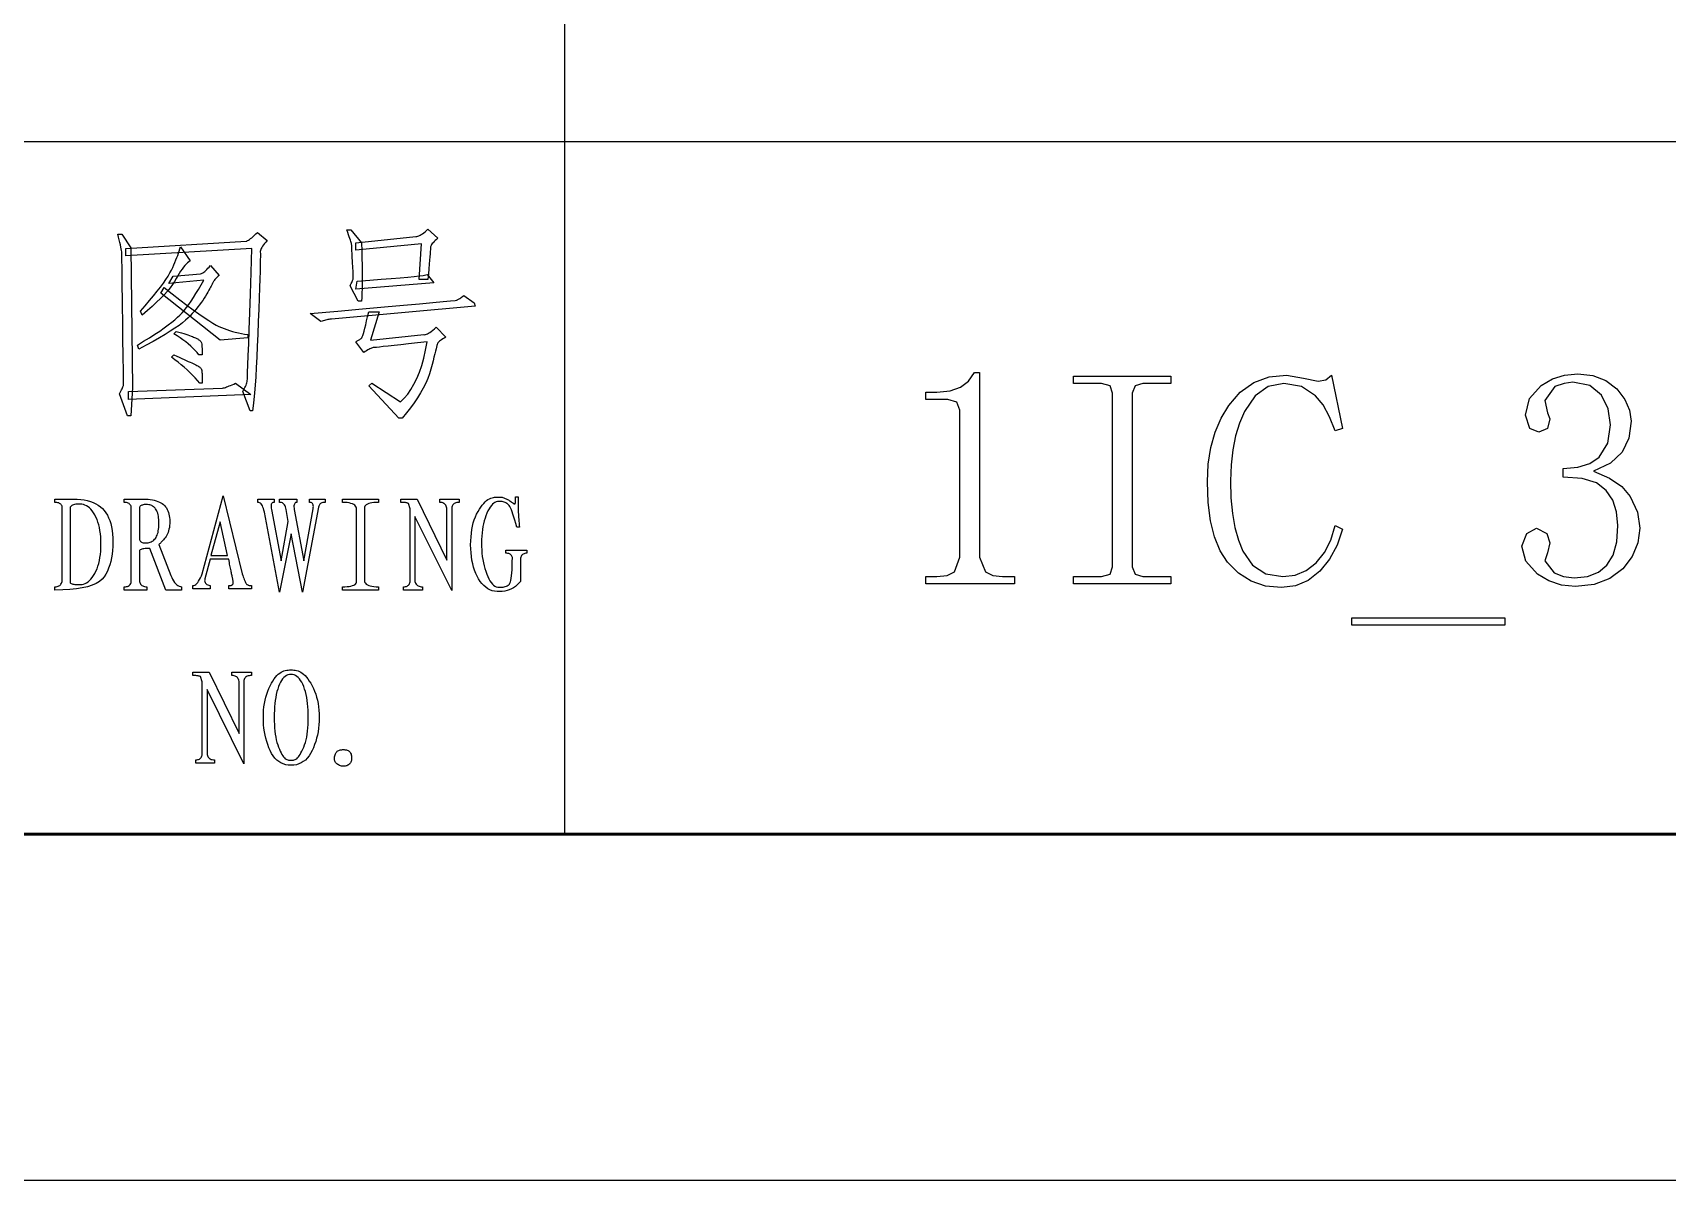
# Model space of a CAD drawing. Extents: x 0 to 420, y 0 to 297.
# Drawn here: x 303.32 to 326.91, y 0 to 16.58 of the extents above; entities that cross this region are included whole.
import ezdxf

# ---------------------------------------------------------------- set-up
doc = ezdxf.new("R2010")
doc.units = 0

msp = doc.modelspace()

# ---------------------------------------------------------------- linework, layer by layer
at = {"color": 7, "lineweight": 25}
for p, q in [((311, 5), (311, 35)), ((415, 15), (303, 15)), ((0, 0), (420, 0))]:
    msp.add_line(p, q, dxfattribs=at)
at = {"color": 7, "lineweight": 50}
for p, q in [((415, 5), (25, 5)), ((235, 5), (415, 5)), ((235, 5), (415, 5)), ((235, 5), (415, 5)), ((235, 5), (415, 5)), ((235, 5), (415, 5)), ((235, 5), (415, 5)), ((235, 5), (415, 5))]:
    msp.add_line(p, q, dxfattribs=at)
at = {"color": 7, "lineweight": 25}
for points in [[(306.578, 12.403), (306.571, 12.219), (306.563, 12.047), (306.556, 11.888), (306.548, 11.741), (306.54, 11.606), (306.531, 11.483), (306.523, 11.372), (306.514, 11.274), (306.505, 11.188), (306.496, 11.114), (306.461, 11.114), (306.355, 11.395), (306.366, 11.413), (306.376, 11.432), (306.385, 11.45), (306.394, 11.468), (306.401, 11.486), (306.406, 11.503), (306.411, 11.52), (306.415, 11.537), (306.418, 11.554), (306.42, 11.571), (306.421, 11.604), (306.424, 11.672), (306.428, 11.775), (306.433, 11.912), (306.439, 12.083), (306.446, 12.289), (306.454, 12.53), (306.463, 12.804), (306.473, 13.114), (306.484, 13.457), (304.668, 13.352), (304.668, 13.457), (306.402, 13.563), (306.412, 13.566), (306.424, 13.572), (306.436, 13.579), (306.451, 13.589), (306.466, 13.601), (306.484, 13.615), (306.502, 13.631), (306.522, 13.649), (306.543, 13.669), (306.566, 13.692), (306.707, 13.574), (306.687, 13.552), (306.669, 13.53), (306.653, 13.51), (306.64, 13.491), (306.629, 13.473), (306.62, 13.457), (306.614, 13.442), (306.609, 13.428), (306.607, 13.416), (306.607, 13.405), (306.608, 13.385), (306.608, 13.348), (306.607, 13.292), (306.605, 13.219), (306.603, 13.128), (306.599, 13.019), (306.595, 12.891), (306.59, 12.746), (306.584, 12.583)], [(308.066, 12.696), (308.019, 12.696), (307.902, 12.918), (307.911, 12.936), (307.919, 12.953), (307.926, 12.969), (307.932, 12.983), (307.937, 12.996), (307.941, 13.008), (307.945, 13.018), (307.947, 13.027), (307.948, 13.035), (307.949, 13.041), (307.949, 13.049), (307.948, 13.06), (307.948, 13.075), (307.947, 13.094), (307.946, 13.116), (307.945, 13.142), (307.943, 13.171), (307.941, 13.204), (307.939, 13.241), (307.937, 13.282), (307.935, 13.322), (307.933, 13.358), (307.931, 13.391), (307.93, 13.42), (307.928, 13.446), (307.927, 13.467), (307.926, 13.485), (307.926, 13.499), (307.926, 13.509), (307.925, 13.516), (307.925, 13.522), (307.923, 13.532), (307.919, 13.545), (307.914, 13.561), (307.908, 13.58), (307.9, 13.603), (307.891, 13.629), (307.88, 13.658), (307.868, 13.691), (307.855, 13.727), (307.914, 13.727), (308.066, 13.539), (308.07, 13.425), (308.074, 13.318), (308.076, 13.217), (308.077, 13.123), (308.078, 13.035), (308.077, 12.954), (308.076, 12.88), (308.074, 12.812), (308.07, 12.75)], [(307.984, 13.539), (308.851, 13.633), (308.866, 13.634), (308.881, 13.637), (308.897, 13.643), (308.913, 13.65), (308.93, 13.659), (308.948, 13.671), (308.967, 13.685), (308.986, 13.701), (309.006, 13.719), (309.027, 13.739), (309.168, 13.61), (309.148, 13.591), (309.13, 13.574), (309.114, 13.558), (309.1, 13.543), (309.089, 13.529), (309.079, 13.516), (309.072, 13.504), (309.066, 13.493), (309.063, 13.484), (309.062, 13.475), (309.062, 13.463), (309.061, 13.443), (309.059, 13.416), (309.057, 13.381), (309.053, 13.339), (309.049, 13.289), (309.045, 13.231), (309.04, 13.166), (309.034, 13.093), (309.027, 13.012), (308.898, 13.012), (308.933, 13.528), (307.984, 13.434)], [(304.761, 11.453), (304.738, 11.043), (304.691, 11.043), (304.574, 11.36), (304.585, 11.38), (304.595, 11.399), (304.604, 11.416), (304.611, 11.432), (304.618, 11.446), (304.623, 11.459), (304.627, 11.47), (304.63, 11.48), (304.632, 11.488), (304.632, 11.494), (304.632, 11.509), (304.632, 11.541), (304.631, 11.591), (304.631, 11.658), (304.63, 11.742), (304.628, 11.844), (304.627, 11.963), (304.625, 12.1), (304.623, 12.254), (304.621, 12.426), (304.618, 12.598), (304.617, 12.753), (304.615, 12.891), (304.613, 13.012), (304.612, 13.116), (304.611, 13.203), (304.61, 13.273), (304.609, 13.326), (304.609, 13.362), (304.609, 13.381), (304.608, 13.393), (304.607, 13.409), (304.604, 13.429), (304.6, 13.452), (304.594, 13.479), (304.588, 13.51), (304.58, 13.544), (304.572, 13.582), (304.562, 13.623), (304.55, 13.668), (304.609, 13.668), (304.738, 13.469)], [(304.902, 12.496), (304.879, 12.555), (304.946, 12.633), (305.009, 12.706), (305.066, 12.776), (305.119, 12.841), (305.166, 12.902), (305.208, 12.959), (305.244, 13.012), (305.276, 13.061), (305.303, 13.106), (305.324, 13.147), (305.342, 13.185), (305.359, 13.222), (305.375, 13.258), (305.389, 13.293), (305.403, 13.327), (305.415, 13.36), (305.426, 13.392), (305.436, 13.422), (305.445, 13.452), (305.453, 13.481), (305.593, 13.282), (305.575, 13.268), (305.555, 13.252), (305.536, 13.234), (305.517, 13.212), (305.497, 13.188), (305.477, 13.161), (305.456, 13.131), (305.436, 13.098), (305.415, 13.062), (305.394, 13.024), (305.37, 12.983), (305.341, 12.939), (305.306, 12.893), (305.265, 12.844), (305.218, 12.792), (305.166, 12.738), (305.109, 12.682), (305.045, 12.622), (304.977, 12.561)], [(305.564, 12.455), (305.529, 12.422), (305.485, 12.387), (305.434, 12.348), (305.375, 12.307), (305.308, 12.263), (305.233, 12.217), (305.15, 12.168), (305.06, 12.116), (304.961, 12.061), (304.855, 12.004), (304.832, 12.063), (304.922, 12.118), (305.006, 12.17), (305.084, 12.22), (305.155, 12.267), (305.22, 12.312), (305.278, 12.354), (305.33, 12.393), (305.375, 12.43), (305.414, 12.465), (305.447, 12.496), (305.477, 12.529), (305.508, 12.565), (305.54, 12.606), (305.573, 12.65), (305.607, 12.699), (305.642, 12.751), (305.678, 12.807), (305.715, 12.868), (305.753, 12.932), (305.793, 13), (305.289, 12.953), (305.347, 13.059), (305.746, 13.094), (305.756, 13.097), (305.766, 13.102), (305.778, 13.109), (305.791, 13.118), (305.804, 13.129), (305.819, 13.142), (305.834, 13.156), (305.851, 13.173), (305.868, 13.191), (305.886, 13.211), (306.015, 13.071), (306, 13.057), (305.985, 13.044), (305.972, 13.032), (305.961, 13.02), (305.951, 13.009), (305.942, 12.999), (305.935, 12.989), (305.929, 12.981), (305.925, 12.972), (305.922, 12.965), (305.918, 12.957), (305.914, 12.946), (305.907, 12.933), (305.899, 12.917), (305.889, 12.899), (305.878, 12.879), (305.865, 12.856), (305.85, 12.83), (305.834, 12.802), (305.816, 12.772), (305.797, 12.74), (305.776, 12.708), (305.754, 12.677), (305.731, 12.645), (305.706, 12.614), (305.68, 12.582), (305.653, 12.55), (305.625, 12.519), (305.595, 12.487)], [(309.109, 12.965), (307.984, 12.871), (308.007, 12.989), (308.188, 13.002), (308.352, 13.015), (308.497, 13.027), (308.624, 13.037), (308.734, 13.047), (308.826, 13.056), (308.9, 13.064), (308.956, 13.071), (308.995, 13.077), (309.015, 13.082)], [(305.172, 12.813), (305.218, 12.895), (305.336, 12.803), (305.445, 12.719), (305.546, 12.642), (305.637, 12.574), (305.721, 12.514), (305.796, 12.462), (305.862, 12.417), (305.92, 12.381), (305.969, 12.353), (306.009, 12.332), (306.046, 12.316), (306.084, 12.301), (306.123, 12.287), (306.163, 12.274), (306.204, 12.262), (306.246, 12.251), (306.29, 12.24), (306.334, 12.231), (306.379, 12.223), (306.425, 12.215), (306.425, 12.168), (306.027, 12.133)], [(309.695, 12.672), (309.707, 12.625), (307.632, 12.438), (307.62, 12.437), (307.608, 12.436), (307.594, 12.435), (307.58, 12.432), (307.565, 12.429), (307.549, 12.425), (307.533, 12.421), (307.516, 12.415), (307.499, 12.409), (307.48, 12.403), (307.328, 12.52), (307.727, 12.555), (308.084, 12.588), (308.399, 12.616), (308.673, 12.641), (308.905, 12.662), (309.096, 12.679), (309.245, 12.693), (309.353, 12.704), (309.419, 12.71), (309.443, 12.713), (309.447, 12.715), (309.453, 12.718), (309.459, 12.721), (309.467, 12.726), (309.477, 12.732), (309.487, 12.739), (309.499, 12.747), (309.512, 12.756), (309.527, 12.766), (309.543, 12.778)], [(308.629, 11.242), (308.683, 11.295), (308.734, 11.356), (308.781, 11.424), (308.825, 11.499), (308.866, 11.582), (308.903, 11.673), (308.936, 11.771), (308.966, 11.876), (308.992, 11.989), (309.015, 12.11), (308.875, 12.094), (308.748, 12.08), (308.636, 12.068), (308.537, 12.057), (308.453, 12.048), (308.382, 12.041), (308.326, 12.035), (308.284, 12.031), (308.256, 12.028), (308.242, 12.028), (308.234, 12.027), (308.225, 12.025), (308.214, 12.021), (308.202, 12.016), (308.189, 12.01), (308.174, 12.002), (308.158, 11.993), (308.141, 11.983), (308.122, 11.971), (308.101, 11.957), (307.984, 12.11), (307.995, 12.116), (308.006, 12.123), (308.016, 12.129), (308.025, 12.135), (308.034, 12.14), (308.042, 12.146), (308.049, 12.15), (308.055, 12.155), (308.061, 12.159), (308.066, 12.162), (308.071, 12.169), (308.078, 12.183), (308.085, 12.204), (308.094, 12.232), (308.104, 12.266), (308.115, 12.308), (308.128, 12.356), (308.141, 12.412), (308.156, 12.474), (308.172, 12.543), (308.324, 12.543), (308.195, 12.133), (308.968, 12.215), (308.979, 12.214), (308.99, 12.216), (309.004, 12.22), (309.019, 12.226), (309.036, 12.236), (309.054, 12.247), (309.074, 12.262), (309.096, 12.279), (309.119, 12.298), (309.144, 12.321), (309.285, 12.18), (309.262, 12.166), (309.242, 12.153), (309.224, 12.141), (309.209, 12.13), (309.195, 12.12), (309.184, 12.11), (309.175, 12.102), (309.169, 12.094), (309.164, 12.087), (309.162, 12.08), (309.16, 12.071), (309.156, 12.056), (309.151, 12.035), (309.144, 12.008), (309.135, 11.975), (309.125, 11.936), (309.113, 11.89), (309.1, 11.838), (309.085, 11.781), (309.068, 11.717), (309.048, 11.65), (309.023, 11.582), (308.994, 11.513), (308.959, 11.443), (308.92, 11.373), (308.876, 11.302), (308.827, 11.229), (308.774, 11.156), (308.715, 11.083), (308.652, 11.008), (308.605, 11.008), (308.172, 11.477), (308.218, 11.512)], [(305.394, 12.262), (305.433, 12.251), (305.468, 12.24), (305.502, 12.229), (305.532, 12.22), (305.56, 12.211), (305.585, 12.202), (305.607, 12.194), (305.627, 12.187), (305.644, 12.18), (305.658, 12.174), (305.67, 12.168), (305.682, 12.163), (305.693, 12.157), (305.703, 12.152), (305.712, 12.146), (305.72, 12.141), (305.728, 12.136), (305.735, 12.131), (305.741, 12.126), (305.746, 12.121), (305.75, 12.115), (305.754, 12.106), (305.758, 12.094), (305.761, 12.078), (305.763, 12.06), (305.765, 12.038), (305.767, 12.014), (305.768, 11.986), (305.769, 11.956), (305.769, 11.922), (305.722, 11.922), (305.695, 11.955), (305.667, 11.987), (305.635, 12.018), (305.602, 12.05), (305.567, 12.08), (305.53, 12.111), (305.49, 12.14), (305.449, 12.17), (305.405, 12.198), (305.359, 12.227)], [(305.324, 11.887), (305.359, 11.922), (305.4, 11.904), (305.438, 11.887), (305.474, 11.871), (305.508, 11.856), (305.539, 11.842), (305.568, 11.829), (305.594, 11.817), (305.618, 11.806), (305.639, 11.796), (305.658, 11.787), (305.675, 11.779), (305.69, 11.771), (305.704, 11.764), (305.716, 11.756), (305.727, 11.749), (305.736, 11.742), (305.744, 11.736), (305.75, 11.729), (305.754, 11.723), (305.757, 11.717), (305.76, 11.71), (305.762, 11.699), (305.763, 11.686), (305.765, 11.67), (305.766, 11.651), (305.767, 11.629), (305.768, 11.604), (305.769, 11.576), (305.769, 11.546), (305.769, 11.512), (305.734, 11.512), (305.7, 11.552), (305.665, 11.591), (305.628, 11.629), (305.59, 11.668), (305.549, 11.705), (305.508, 11.743), (305.464, 11.779), (305.419, 11.816), (305.372, 11.852)], [(316.985, 11.666), (316.985, 9), (317.073, 8.789), (317.178, 8.737), (317.318, 8.719), (317.494, 8.719), (317.494, 8.614), (316.213, 8.614), (316.213, 8.719), (316.371, 8.719), (316.522, 8.737), (316.625, 8.789), (316.704, 9), (316.704, 11.123), (316.66, 11.237), (316.529, 11.28), (316.213, 11.28), (316.213, 11.386), (316.371, 11.386), (316.562, 11.403), (316.713, 11.456), (316.829, 11.544), (316.915, 11.666)], [(318.346, 11.508), (318.346, 11.614), (319.75, 11.614), (319.75, 11.508), (319.346, 11.508), (319.232, 11.473), (319.189, 11.368), (319.189, 8.859), (319.232, 8.754), (319.346, 8.719), (319.75, 8.719), (319.75, 8.614), (318.346, 8.614), (318.346, 8.719), (318.75, 8.719), (318.873, 8.754), (318.908, 8.859), (318.908, 11.368), (318.873, 11.473), (318.75, 11.508)], [(321.347, 8.561), (321.114, 8.584), (320.906, 8.653), (320.724, 8.768), (320.566, 8.93), (320.462, 9.094), (320.381, 9.292), (320.323, 9.523), (320.289, 9.788), (320.277, 10.087), (320.289, 10.345), (320.326, 10.584), (320.387, 10.805), (320.473, 11.008), (320.584, 11.193), (320.751, 11.385), (320.946, 11.522), (321.168, 11.604), (321.417, 11.631), (321.663, 11.587), (321.873, 11.544), (321.987, 11.561), (322.066, 11.631), (322.224, 10.859), (322.119, 10.824), (322.041, 11.029), (321.948, 11.199), (321.838, 11.333), (321.637, 11.465), (321.382, 11.508), (321.155, 11.464), (320.965, 11.329), (320.812, 11.105), (320.739, 10.936), (320.683, 10.751), (320.643, 10.551), (320.618, 10.336), (320.61, 10.105), (320.617, 9.857), (320.638, 9.631), (320.673, 9.427), (320.723, 9.246), (320.786, 9.087), (320.928, 8.883), (321.121, 8.76), (321.365, 8.719), (321.543, 8.741), (321.704, 8.809), (321.847, 8.921), (321.967, 9.07), (322.058, 9.248), (322.119, 9.456), (322.224, 9.403), (322.149, 9.172), (322.041, 8.97), (321.9, 8.798), (321.733, 8.666), (321.549, 8.587)], [(326.517, 9.421), (326.49, 9.207), (326.408, 9.011), (326.271, 8.833), (326.086, 8.692), (325.858, 8.607), (325.587, 8.579), (325.386, 8.598), (325.205, 8.657), (325.043, 8.754), (324.872, 8.943), (324.815, 9.158), (324.885, 9.342), (325.026, 9.421), (325.175, 9.342), (325.219, 9.21), (325.184, 9.061), (325.149, 8.947), (325.28, 8.772), (325.418, 8.719), (325.57, 8.701), (325.763, 8.722), (325.92, 8.783), (326.043, 8.886), (326.131, 9.031), (326.184, 9.221), (326.201, 9.456), (326.183, 9.653), (326.127, 9.822), (326.034, 9.965), (325.891, 10.072), (325.684, 10.136), (325.412, 10.158), (325.412, 10.28), (325.625, 10.299), (325.798, 10.354), (325.929, 10.447), (326.054, 10.647), (326.096, 10.912), (326.063, 11.142), (325.964, 11.342), (325.795, 11.48), (325.552, 11.526), (325.425, 11.511), (325.289, 11.465), (325.149, 11.263), (325.184, 11.087), (325.219, 11), (325.184, 10.859), (325.061, 10.807), (324.929, 10.859), (324.868, 11.052), (324.925, 11.291), (325.096, 11.482), (325.256, 11.575), (325.431, 11.63), (325.622, 11.649), (325.841, 11.624), (326.028, 11.551), (326.184, 11.43), (326.301, 11.28), (326.371, 11.125), (326.394, 10.965), (326.361, 10.721), (326.263, 10.517), (326.094, 10.357), (325.85, 10.245), (326.08, 10.142), (326.256, 10.019), (326.377, 9.877), (326.482, 9.649)], [(304.703, 11.278), (304.703, 11.395), (306.062, 11.442), (306.075, 11.444), (306.088, 11.448), (306.104, 11.453), (306.12, 11.459), (306.138, 11.465), (306.158, 11.473), (306.179, 11.481), (306.201, 11.49), (306.225, 11.501), (306.25, 11.512), (306.472, 11.348)], [(303.643, 8.573), (303.66, 8.574), (303.675, 8.576), (303.689, 8.58), (303.701, 8.586), (303.712, 8.593), (303.721, 8.601), (303.729, 8.611), (303.736, 8.623), (303.741, 8.636), (303.745, 8.651), (303.745, 9.737), (303.74, 9.747), (303.733, 9.757), (303.726, 9.765), (303.717, 9.772), (303.708, 9.778), (303.697, 9.783), (303.685, 9.787), (303.672, 9.79), (303.658, 9.791), (303.643, 9.792), (303.643, 9.839), (303.964, 9.839), (304.015, 9.834), (304.064, 9.827), (304.11, 9.817), (304.154, 9.805), (304.194, 9.79), (304.232, 9.772), (304.267, 9.752), (304.299, 9.729), (304.328, 9.703), (304.354, 9.675), (304.378, 9.643), (304.399, 9.609), (304.418, 9.571), (304.434, 9.53), (304.448, 9.486), (304.459, 9.439), (304.468, 9.388), (304.474, 9.335), (304.478, 9.278), (304.479, 9.218), (304.478, 9.157), (304.474, 9.099), (304.468, 9.043), (304.459, 8.989), (304.448, 8.938), (304.434, 8.889), (304.418, 8.843), (304.399, 8.799), (304.378, 8.757), (304.354, 8.718), (304.325, 8.681), (304.286, 8.649), (304.238, 8.62), (304.181, 8.595), (304.114, 8.574), (304.038, 8.557), (303.953, 8.543), (303.859, 8.534), (303.756, 8.528), (303.643, 8.526)], [(303.862, 8.628), (303.869, 8.623), (303.878, 8.619), (303.889, 8.616), (303.901, 8.613), (303.915, 8.61), (303.931, 8.608), (303.948, 8.606), (303.967, 8.605), (303.988, 8.604), (304.01, 8.604), (304.034, 8.606), (304.056, 8.611), (304.078, 8.619), (304.1, 8.63), (304.121, 8.644), (304.141, 8.662), (304.161, 8.683), (304.181, 8.707), (304.199, 8.734), (304.218, 8.764), (304.235, 8.798), (304.25, 8.833), (304.263, 8.87), (304.275, 8.909), (304.285, 8.951), (304.293, 8.995), (304.299, 9.04), (304.304, 9.088), (304.306, 9.138), (304.307, 9.19), (304.306, 9.242), (304.304, 9.292), (304.299, 9.34), (304.293, 9.385), (304.285, 9.428), (304.275, 9.47), (304.263, 9.508), (304.25, 9.545), (304.235, 9.58), (304.218, 9.612), (304.199, 9.642), (304.18, 9.668), (304.161, 9.692), (304.141, 9.712), (304.12, 9.729), (304.098, 9.743), (304.076, 9.754), (304.054, 9.762), (304.03, 9.767), (304.007, 9.768), (303.983, 9.768), (303.962, 9.766), (303.943, 9.764), (303.925, 9.761), (303.91, 9.757), (303.896, 9.751), (303.885, 9.745), (303.875, 9.738), (303.868, 9.73), (303.862, 9.721)], [(304.862, 9.096), (304.862, 8.651), (304.866, 8.636), (304.871, 8.623), (304.878, 8.611), (304.887, 8.601), (304.897, 8.593), (304.909, 8.586), (304.922, 8.58), (304.937, 8.576), (304.953, 8.574), (304.971, 8.573), (304.971, 8.526), (304.643, 8.526), (304.643, 8.573), (304.66, 8.574), (304.675, 8.576), (304.689, 8.579), (304.701, 8.584), (304.712, 8.591), (304.721, 8.598), (304.729, 8.607), (304.736, 8.618), (304.741, 8.63), (304.745, 8.643), (304.745, 9.721), (304.741, 9.735), (304.736, 9.747), (304.729, 9.757), (304.721, 9.766), (304.712, 9.774), (304.701, 9.781), (304.689, 9.785), (304.675, 9.789), (304.66, 9.791), (304.643, 9.792), (304.643, 9.839), (304.987, 9.839), (305.019, 9.835), (305.049, 9.83), (305.077, 9.824), (305.104, 9.816), (305.129, 9.807), (305.152, 9.797), (305.173, 9.786), (305.192, 9.774), (305.21, 9.76), (305.225, 9.745), (305.239, 9.729), (305.252, 9.711), (305.263, 9.691), (305.273, 9.671), (305.281, 9.648), (305.288, 9.624), (305.293, 9.599), (305.297, 9.572), (305.299, 9.544), (305.3, 9.514), (305.299, 9.485), (305.297, 9.456), (305.294, 9.429), (305.289, 9.404), (305.283, 9.38), (305.276, 9.357), (305.267, 9.336), (305.257, 9.316), (305.246, 9.297), (305.233, 9.28), (305.22, 9.264), (305.208, 9.25), (305.197, 9.237), (305.187, 9.225), (305.177, 9.215), (305.169, 9.206), (305.161, 9.198), (305.154, 9.191), (305.148, 9.186), (305.143, 9.182), (305.315, 8.737), (305.328, 8.707), (305.341, 8.681), (305.355, 8.657), (305.37, 8.636), (305.385, 8.618), (305.401, 8.603), (305.418, 8.591), (305.435, 8.582), (305.453, 8.576), (305.471, 8.573), (305.471, 8.526), (305.245, 8.526), (305.01, 9.128), (304.987, 9.127), (304.965, 9.126), (304.945, 9.125), (304.927, 9.123), (304.911, 9.12), (304.897, 9.116), (304.885, 9.112), (304.875, 9.108), (304.868, 9.102)], [(305.096, 9.698), (305.087, 9.71), (305.076, 9.721), (305.065, 9.73), (305.053, 9.738), (305.04, 9.745), (305.026, 9.751), (305.012, 9.755), (304.996, 9.758), (304.98, 9.76), (304.964, 9.761), (304.947, 9.76), (304.932, 9.759), (304.918, 9.757), (304.906, 9.754), (304.895, 9.751), (304.886, 9.746), (304.878, 9.741), (304.871, 9.736), (304.866, 9.729), (304.862, 9.721), (304.862, 9.253), (304.866, 9.244), (304.871, 9.236), (304.877, 9.229), (304.885, 9.223), (304.893, 9.218), (304.903, 9.213), (304.915, 9.21), (304.927, 9.208), (304.941, 9.206), (304.956, 9.206), (304.973, 9.206), (304.989, 9.208), (305.004, 9.212), (305.019, 9.216), (305.033, 9.222), (305.046, 9.23), (305.059, 9.238), (305.071, 9.248), (305.082, 9.26), (305.093, 9.272), (305.102, 9.286), (305.111, 9.302), (305.118, 9.319), (305.125, 9.338), (305.131, 9.359), (305.135, 9.381), (305.139, 9.405), (305.141, 9.431), (305.143, 9.458), (305.143, 9.487), (305.143, 9.516), (305.141, 9.543), (305.139, 9.568), (305.136, 9.592), (305.132, 9.614), (305.126, 9.634), (305.12, 9.653), (305.113, 9.67), (305.105, 9.685)], [(306.214, 8.659), (306.212, 8.667), (306.21, 8.676), (306.208, 8.686), (306.206, 8.696), (306.204, 8.707), (306.201, 8.718), (306.199, 8.731), (306.196, 8.744), (306.193, 8.758), (306.19, 8.772), (306.187, 8.788), (306.184, 8.804), (306.18, 8.821), (306.176, 8.84), (306.173, 8.859), (306.169, 8.88), (306.164, 8.901), (306.16, 8.923), (306.156, 8.947), (306.151, 8.971), (305.885, 8.971), (305.807, 8.69), (305.804, 8.675), (305.803, 8.661), (305.805, 8.648), (305.809, 8.636), (305.815, 8.626), (305.824, 8.616), (305.836, 8.608), (305.85, 8.6), (305.866, 8.594), (305.885, 8.589), (305.885, 8.542), (305.635, 8.542), (305.635, 8.589), (305.649, 8.592), (305.663, 8.598), (305.677, 8.607), (305.69, 8.62), (305.704, 8.636), (305.717, 8.654), (305.73, 8.676), (305.743, 8.701), (305.756, 8.729), (305.768, 8.761), (306.073, 9.886), (306.346, 8.761), (306.354, 8.737), (306.361, 8.715), (306.368, 8.695), (306.375, 8.677), (306.382, 8.661), (306.388, 8.647), (306.393, 8.635), (306.399, 8.626), (306.404, 8.618), (306.409, 8.612), (306.414, 8.608), (306.419, 8.604), (306.425, 8.6), (306.431, 8.597), (306.438, 8.594), (306.445, 8.592), (306.453, 8.591), (306.461, 8.59), (306.47, 8.589), (306.479, 8.589), (306.479, 8.542), (306.151, 8.542), (306.151, 8.589), (306.159, 8.589), (306.166, 8.589), (306.172, 8.59), (306.179, 8.591), (306.184, 8.593), (306.19, 8.594), (306.194, 8.596), (306.199, 8.599), (306.202, 8.601), (306.206, 8.604), (306.209, 8.608), (306.211, 8.611), (306.213, 8.616), (306.215, 8.621), (306.216, 8.626), (306.216, 8.631), (306.216, 8.638), (306.216, 8.644), (306.215, 8.651)], [(307.542, 9.792), (307.525, 9.791), (307.51, 9.789), (307.497, 9.785), (307.486, 9.781), (307.475, 9.774), (307.467, 9.766), (307.46, 9.757), (307.454, 9.747), (307.45, 9.735), (307.448, 9.721), (307.214, 8.495), (307.05, 9.339), (306.885, 8.495), (306.667, 9.651), (306.66, 9.678), (306.653, 9.702), (306.645, 9.723), (306.637, 9.741), (306.628, 9.757), (306.618, 9.769), (306.608, 9.779), (306.597, 9.786), (306.585, 9.79), (306.573, 9.792), (306.573, 9.839), (306.807, 9.839), (306.807, 9.792), (306.796, 9.791), (306.786, 9.788), (306.778, 9.783), (306.771, 9.776), (306.766, 9.766), (306.763, 9.755), (306.762, 9.742), (306.762, 9.727), (306.764, 9.709), (306.768, 9.69), (306.909, 8.948), (307.01, 9.518), (306.979, 9.69), (306.975, 9.709), (306.97, 9.727), (306.964, 9.742), (306.957, 9.755), (306.948, 9.766), (306.938, 9.776), (306.927, 9.783), (306.914, 9.788), (306.901, 9.791), (306.885, 9.792), (306.885, 9.839), (307.135, 9.839), (307.135, 9.792), (307.125, 9.791), (307.116, 9.788), (307.109, 9.783), (307.103, 9.776), (307.098, 9.766), (307.095, 9.755), (307.093, 9.742), (307.093, 9.727), (307.094, 9.709), (307.096, 9.69), (307.237, 8.948), (307.37, 9.698), (307.372, 9.716), (307.373, 9.732), (307.372, 9.746), (307.369, 9.758), (307.364, 9.768), (307.358, 9.777), (307.35, 9.783), (307.34, 9.788), (307.328, 9.791), (307.315, 9.792), (307.315, 9.839), (307.542, 9.839)], [(308.112, 9.721), (308.112, 8.651), (308.117, 8.636), (308.125, 8.623), (308.137, 8.611), (308.152, 8.601), (308.171, 8.593), (308.193, 8.586), (308.218, 8.58), (308.247, 8.576), (308.279, 8.574), (308.315, 8.573), (308.315, 8.526), (307.792, 8.526), (307.792, 8.573), (307.828, 8.574), (307.86, 8.576), (307.889, 8.579), (307.914, 8.583), (307.936, 8.589), (307.955, 8.596), (307.97, 8.604), (307.982, 8.613), (307.99, 8.624), (307.995, 8.636), (307.995, 9.706), (307.99, 9.722), (307.982, 9.737), (307.97, 9.75), (307.955, 9.761), (307.936, 9.77), (307.914, 9.778), (307.889, 9.784), (307.86, 9.788), (307.828, 9.791), (307.792, 9.792), (307.792, 9.839), (308.315, 9.839), (308.315, 9.792), (308.279, 9.791), (308.247, 9.789), (308.218, 9.785), (308.193, 9.781), (308.171, 9.774), (308.152, 9.766), (308.137, 9.757), (308.125, 9.747), (308.117, 9.735)], [(308.768, 9.698), (308.745, 9.776), (308.738, 9.779), (308.73, 9.782), (308.722, 9.784), (308.712, 9.786), (308.702, 9.788), (308.69, 9.789), (308.678, 9.79), (308.665, 9.791), (308.651, 9.792), (308.635, 9.792), (308.635, 9.839), (308.87, 9.839), (309.3, 8.956), (309.3, 9.706), (309.296, 9.722), (309.29, 9.737), (309.284, 9.75), (309.276, 9.761), (309.266, 9.77), (309.255, 9.778), (309.243, 9.784), (309.23, 9.788), (309.214, 9.791), (309.198, 9.792), (309.198, 9.839), (309.479, 9.839), (309.479, 9.792), (309.461, 9.791), (309.445, 9.789), (309.43, 9.785), (309.417, 9.781), (309.405, 9.774), (309.395, 9.766), (309.386, 9.757), (309.379, 9.747), (309.374, 9.735), (309.37, 9.721), (309.37, 8.518), (308.839, 9.589), (308.839, 8.651), (308.843, 8.636), (308.848, 8.623), (308.855, 8.611), (308.864, 8.601), (308.874, 8.593), (308.885, 8.586), (308.899, 8.58), (308.914, 8.576), (308.93, 8.574), (308.948, 8.573), (308.948, 8.526), (308.675, 8.526), (308.675, 8.573), (308.69, 8.574), (308.703, 8.576), (308.716, 8.579), (308.727, 8.584), (308.737, 8.591), (308.746, 8.598), (308.753, 8.607), (308.76, 8.618), (308.765, 8.63), (308.768, 8.643)], [(309.952, 9.858), (309.971, 9.862), (309.989, 9.865), (310.007, 9.867), (310.024, 9.868), (310.04, 9.869), (310.055, 9.869), (310.069, 9.868), (310.083, 9.867), (310.096, 9.865), (310.108, 9.862), (310.12, 9.859), (310.131, 9.855), (310.143, 9.85), (310.154, 9.845), (310.166, 9.84), (310.177, 9.833), (310.188, 9.827), (310.199, 9.82), (310.21, 9.812), (310.221, 9.803), (310.232, 9.795), (310.241, 9.788), (310.25, 9.783), (310.258, 9.778), (310.264, 9.774), (310.27, 9.772), (310.275, 9.77), (310.279, 9.77), (310.282, 9.77), (310.284, 9.772), (310.285, 9.775), (310.287, 9.78), (310.288, 9.786), (310.289, 9.793), (310.29, 9.803), (310.29, 9.813), (310.291, 9.825), (310.291, 9.838), (310.292, 9.853), (310.292, 9.87), (310.331, 9.87), (310.331, 9.853), (310.331, 9.835), (310.331, 9.817), (310.331, 9.799), (310.331, 9.781), (310.331, 9.763), (310.331, 9.744), (310.331, 9.725), (310.331, 9.706), (310.331, 9.686), (310.331, 9.666), (310.331, 9.645), (310.332, 9.622), (310.333, 9.599), (310.335, 9.574), (310.336, 9.548), (310.338, 9.521), (310.341, 9.493), (310.343, 9.463), (310.346, 9.432), (310.307, 9.432), (310.294, 9.486), (310.28, 9.536), (310.267, 9.58), (310.254, 9.62), (310.242, 9.655), (310.23, 9.686), (310.219, 9.711), (310.207, 9.732), (310.197, 9.749), (310.186, 9.761), (310.176, 9.769), (310.164, 9.777), (310.152, 9.784), (310.139, 9.791), (310.126, 9.796), (310.111, 9.8), (310.096, 9.803), (310.08, 9.806), (310.063, 9.807), (310.046, 9.807), (310.028, 9.806), (310.01, 9.801), (309.993, 9.792), (309.976, 9.78), (309.959, 9.764), (309.942, 9.746), (309.926, 9.723), (309.909, 9.697), (309.893, 9.668), (309.878, 9.636), (309.863, 9.6), (309.85, 9.563), (309.838, 9.525), (309.828, 9.484), (309.819, 9.442), (309.812, 9.398), (309.807, 9.353), (309.803, 9.306), (309.8, 9.257), (309.8, 9.206), (309.8, 9.155), (309.803, 9.105), (309.806, 9.057), (309.811, 9.01), (309.818, 8.965), (309.826, 8.92), (309.836, 8.877), (309.847, 8.836), (309.86, 8.796), (309.874, 8.757), (309.889, 8.72), (309.905, 8.688), (309.921, 8.659), (309.938, 8.634), (309.956, 8.613), (309.974, 8.596), (309.993, 8.582), (310.013, 8.573), (310.033, 8.567), (310.053, 8.565), (310.074, 8.566), (310.093, 8.567), (310.111, 8.569), (310.128, 8.573), (310.143, 8.577), (310.158, 8.582), (310.171, 8.588), (310.182, 8.595), (310.193, 8.603), (310.202, 8.612), (310.21, 8.624), (310.217, 8.642), (310.224, 8.666), (310.229, 8.696), (310.234, 8.731), (310.238, 8.772), (310.241, 8.819), (310.243, 8.872), (310.244, 8.931), (310.245, 8.995), (310.241, 9.007), (310.236, 9.017), (310.23, 9.027), (310.222, 9.035), (310.214, 9.042), (310.204, 9.047), (310.192, 9.052), (310.18, 9.055), (310.166, 9.057), (310.151, 9.057), (310.151, 9.104), (310.456, 9.104), (310.456, 9.057), (310.441, 9.057), (310.427, 9.055), (310.415, 9.051), (310.403, 9.046), (310.393, 9.04), (310.385, 9.032), (310.377, 9.023), (310.371, 9.012), (310.366, 9), (310.362, 8.987), (310.362, 8.651), (310.339, 8.624), (310.315, 8.6), (310.289, 8.579), (310.261, 8.56), (310.232, 8.544), (310.201, 8.53), (310.169, 8.519), (310.135, 8.511), (310.099, 8.506), (310.061, 8.503), (310.024, 8.503), (309.988, 8.508), (309.953, 8.516), (309.921, 8.528), (309.889, 8.545), (309.86, 8.565), (309.832, 8.589), (309.805, 8.618), (309.78, 8.65), (309.757, 8.686), (309.735, 8.726), (309.716, 8.767), (309.699, 8.811), (309.684, 8.857), (309.672, 8.905), (309.661, 8.955), (309.654, 9.008), (309.648, 9.063), (309.644, 9.119), (309.643, 9.178), (309.644, 9.237), (309.648, 9.294), (309.653, 9.348), (309.66, 9.4), (309.67, 9.449), (309.681, 9.496), (309.695, 9.54), (309.711, 9.582), (309.729, 9.622), (309.749, 9.659), (309.77, 9.693), (309.791, 9.724), (309.811, 9.752), (309.832, 9.777), (309.852, 9.799), (309.873, 9.817), (309.893, 9.832), (309.913, 9.844), (309.932, 9.853)], [(306.135, 9.026), (306.026, 9.511), (305.893, 9.026)], [(322.359, 8.017), (322.359, 8.123), (324.57, 8.123), (324.57, 8.017)], [(305.768, 7.198), (305.745, 7.276), (305.738, 7.279), (305.73, 7.282), (305.722, 7.284), (305.712, 7.286), (305.702, 7.288), (305.69, 7.289), (305.678, 7.29), (305.665, 7.291), (305.651, 7.292), (305.635, 7.292), (305.635, 7.339), (305.87, 7.339), (306.3, 6.456), (306.3, 7.206), (306.296, 7.222), (306.29, 7.237), (306.284, 7.25), (306.276, 7.261), (306.266, 7.27), (306.255, 7.278), (306.243, 7.284), (306.23, 7.288), (306.214, 7.291), (306.198, 7.292), (306.198, 7.339), (306.479, 7.339), (306.479, 7.292), (306.461, 7.291), (306.445, 7.289), (306.43, 7.285), (306.417, 7.281), (306.405, 7.274), (306.395, 7.266), (306.386, 7.257), (306.379, 7.247), (306.374, 7.235), (306.37, 7.221), (306.37, 6.018), (305.839, 7.089), (305.839, 6.151), (305.843, 6.136), (305.848, 6.123), (305.855, 6.111), (305.864, 6.101), (305.874, 6.093), (305.885, 6.086), (305.899, 6.08), (305.914, 6.076), (305.93, 6.074), (305.948, 6.073), (305.948, 6.026), (305.675, 6.026), (305.675, 6.073), (305.69, 6.074), (305.703, 6.076), (305.716, 6.079), (305.727, 6.084), (305.737, 6.091), (305.746, 6.098), (305.753, 6.107), (305.76, 6.118), (305.765, 6.13), (305.768, 6.143)], [(306.749, 7.143), (306.768, 7.179), (306.788, 7.212), (306.808, 7.241), (306.828, 7.268), (306.847, 7.291), (306.867, 7.311), (306.887, 7.327), (306.908, 7.341), (306.928, 7.351), (306.948, 7.358), (306.968, 7.363), (306.989, 7.367), (307.009, 7.37), (307.029, 7.371), (307.05, 7.372), (307.07, 7.371), (307.09, 7.37), (307.111, 7.367), (307.131, 7.363), (307.151, 7.358), (307.171, 7.351), (307.192, 7.341), (307.212, 7.327), (307.232, 7.311), (307.253, 7.291), (307.273, 7.268), (307.293, 7.241), (307.314, 7.212), (307.334, 7.179), (307.354, 7.143), (307.374, 7.105), (307.391, 7.065), (307.406, 7.023), (307.419, 6.98), (307.43, 6.935), (307.44, 6.889), (307.447, 6.841), (307.452, 6.791), (307.455, 6.739), (307.456, 6.686), (307.455, 6.633), (307.452, 6.581), (307.447, 6.53), (307.44, 6.48), (307.43, 6.431), (307.419, 6.384), (307.406, 6.338), (307.391, 6.293), (307.374, 6.249), (307.354, 6.206), (307.333, 6.166), (307.31, 6.13), (307.284, 6.098), (307.257, 6.071), (307.227, 6.048), (307.196, 6.029), (307.162, 6.014), (307.127, 6.003), (307.089, 5.997), (307.05, 5.995), (307.01, 5.997), (306.973, 6.003), (306.937, 6.014), (306.904, 6.029), (306.873, 6.048), (306.844, 6.071), (306.817, 6.098), (306.792, 6.13), (306.769, 6.166), (306.749, 6.206), (306.73, 6.249), (306.714, 6.293), (306.699, 6.338), (306.686, 6.384), (306.676, 6.431), (306.667, 6.48), (306.66, 6.53), (306.655, 6.581), (306.652, 6.633), (306.651, 6.686), (306.652, 6.739), (306.655, 6.791), (306.66, 6.841), (306.667, 6.889), (306.676, 6.935), (306.686, 6.98), (306.699, 7.023), (306.714, 7.065), (306.73, 7.105)], [(306.807, 6.686), (306.808, 6.633), (306.81, 6.583), (306.813, 6.534), (306.817, 6.488), (306.823, 6.444), (306.83, 6.402), (306.838, 6.363), (306.847, 6.325), (306.858, 6.29), (306.87, 6.257), (306.882, 6.226), (306.895, 6.198), (306.907, 6.173), (306.919, 6.151), (306.931, 6.132), (306.943, 6.115), (306.955, 6.101), (306.967, 6.09), (306.979, 6.082), (306.991, 6.077), (307.003, 6.073), (307.014, 6.071), (307.026, 6.069), (307.038, 6.068), (307.05, 6.067), (307.061, 6.068), (307.073, 6.069), (307.085, 6.071), (307.096, 6.073), (307.108, 6.077), (307.12, 6.082), (307.132, 6.09), (307.144, 6.101), (307.156, 6.115), (307.169, 6.132), (307.181, 6.151), (307.194, 6.173), (307.207, 6.198), (307.22, 6.226), (307.233, 6.257), (307.246, 6.29), (307.257, 6.325), (307.267, 6.363), (307.276, 6.402), (307.283, 6.444), (307.289, 6.488), (307.294, 6.534), (307.297, 6.583), (307.299, 6.633), (307.3, 6.686), (307.299, 6.739), (307.297, 6.79), (307.294, 6.84), (307.289, 6.887), (307.283, 6.932), (307.276, 6.976), (307.267, 7.018), (307.257, 7.058), (307.246, 7.096), (307.233, 7.132), (307.219, 7.165), (307.205, 7.195), (307.189, 7.221), (307.172, 7.244), (307.154, 7.263), (307.135, 7.279), (307.115, 7.292), (307.094, 7.3), (307.072, 7.306), (307.05, 7.307), (307.027, 7.306), (307.005, 7.3), (306.984, 7.292), (306.965, 7.279), (306.946, 7.263), (306.929, 7.244), (306.912, 7.221), (306.897, 7.195), (306.883, 7.165), (306.87, 7.132), (306.858, 7.096), (306.847, 7.058), (306.838, 7.018), (306.83, 6.976), (306.823, 6.932), (306.817, 6.887), (306.813, 6.84), (306.81, 6.79), (306.808, 6.739)], [(307.87, 5.995), (307.857, 5.989), (307.845, 5.985), (307.832, 5.982), (307.819, 5.981), (307.805, 5.98), (307.792, 5.981), (307.779, 5.984), (307.765, 5.987), (307.751, 5.992), (307.737, 5.999), (307.724, 6.006), (307.712, 6.015), (307.702, 6.024), (307.694, 6.034), (307.687, 6.046), (307.682, 6.058), (307.679, 6.071), (307.677, 6.085), (307.677, 6.1), (307.678, 6.116), (307.681, 6.132), (307.685, 6.146), (307.69, 6.159), (307.695, 6.171), (307.702, 6.181), (307.709, 6.191), (307.718, 6.198), (307.727, 6.205), (307.738, 6.21), (307.749, 6.214), (307.76, 6.216), (307.772, 6.219), (307.784, 6.22), (307.795, 6.221), (307.806, 6.221), (307.818, 6.221), (307.829, 6.22), (307.84, 6.219), (307.851, 6.216), (307.862, 6.214), (307.873, 6.21), (307.882, 6.205), (307.891, 6.198), (307.898, 6.19), (307.905, 6.18), (307.911, 6.17), (307.916, 6.157), (307.92, 6.144), (307.923, 6.129), (307.925, 6.112), (307.925, 6.095), (307.925, 6.08), (307.923, 6.065), (307.92, 6.052), (307.915, 6.04), (307.909, 6.029), (307.901, 6.019), (307.892, 6.01), (307.882, 6.002)]]:
    msp.add_lwpolyline(points, close=True, dxfattribs=at)

doc.saveas('drawing.dxf')
